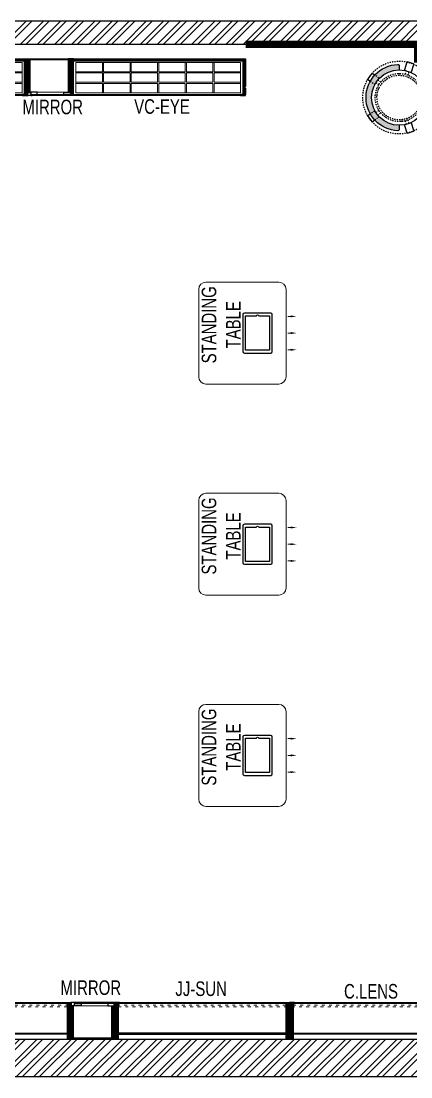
# Model space of a CAD drawing. Header units: feet. Extents: x 9724558 to 9740498, y -5935637 to -5928387.
# Drawn here: x 9732537 to 9735212, y -5935637 to -5928387 of the extents above; entities that cross this region are included whole.
import ezdxf

# ---------------------------------------------------------------- set-up
doc = ezdxf.new("R2010")
doc.units = ezdxf.units.FT
doc.header["$LTSCALE"] = 33
doc.header["$MEASUREMENT"] = 0
doc.linetypes.add('ACAD_ISO03W100', pattern=[30, 12, -18])
doc.linetypes.add('DASHDOT2', pattern=[0.5, 0.25, -0.125, 0, -0.125])
doc.layers.add('A-WALL', color=1, linetype='Continuous')
for name, color, linetype, lineweight in [('A-WALL HATCH', 251, 'Continuous', 0), ('HATCH', 9, 'Continuous', 9), ('LENS-TEXT', 31, 'Continuous', 5), ('LENS_DIMENSION', 193, 'Continuous', 0), ('LENS_TEXT', 31, 'Continuous', 5), ('LK-FF&E FLOOR', 1, 'Continuous', 9), ('LK-FF&E WALL', 1, 'Continuous', 9), ('LK-MIRROR', 133, 'Continuous', 13), ('LN-ELEVATION-1', 81, 'Continuous', 25), ('LN-ELEVATION-2', 103, 'Continuous', 20), ('LN-ELEVATION-3', 125, 'Continuous', 18), ('LN-ELEVATION-4', 145, 'Continuous', 13), ('LN-HATCH', 251, 'Continuous', 0), ('PLANO-TXT', 252, 'Continuous', 5)]:
    doc.layers.add(name, color=color, linetype=linetype, lineweight=lineweight)
doc.styles.add('LK TXT', font='GILC____.TTF', dxfattribs={"height": 100})
pattern_1 = [(45, (7858054.083674966, 3504049.203216764), (-4.490128060534575, 4.490128060534575), [])]

# ---------------------------------------------------------------- blocks, each defined once
blk = doc.blocks.new('A$Cbb8c257c')
at = {"layer": 'A-WALL HATCH'}
h = blk.add_hatch(dxfattribs=at)
h.set_pattern_fill('ANSI32', color=256, scale=222)
h.set_pattern_definition([(45, (-3278488.334287358, 5454299.47545202), (-58.86663953378008, 58.86663953378008), []), (45, (-3278449.089861068, 5454299.47545202), (-58.86663953378008, 58.86663953378008), [])])
h.paths.add_polyline_path([(0, -260), (-200, -260), (-200, -3510), (0, -3510)])
h.paths.add_polyline_path([(-800, 0), (-4440, 0), (-4440, -160), (-800, -160)])
h.paths.add_polyline_path([(-5240, 0), (-13130, 0), (-13130, -160), (-5240, -160)])
h.paths.add_polyline_path([(-13920, -6990.000000000931), (-13920, -7250), (0, -7250), (0, -3770), (-200, -3770), (-200, -6990)])
at = {"layer": 'A-WALL'}
for p, q in [((-5240, 0), (-13130, 0)), ((-13920, -6990), (-200, -6990)), ((0, -7250), (-13920, -7250))]:
    blk.add_line(p, q, dxfattribs=at)
blk.add_lwpolyline([(-200, -6990), (-200, -3770), (-650, -3770), (-650, -3510), (-200, -3510), (-200, -260), (-800, -260), (-800, -160), (-4440, -160), (-4440, -260), (-5240, -260), (-5240, -160), (-13130, -160), (-13130, -260), (-13920, -260), (-13920, 0)], dxfattribs=at)
blk = doc.blocks.new('JJ SH 1200')
at = {"layer": 'LN-HATCH', "ltscale": 0.5}
h = blk.add_hatch(dxfattribs=at)
h.set_pattern_fill('ANSI31', color=256, scale=2)
h.set_pattern_definition([(45, (4097187.330767878, 1708800.267299229), (-4.490128060534575, 4.490128060534575), [])])
h.paths.add_polyline_path([(792.0591651862488, 220), (792.0591651862488, 30), (786.0591651862486, 30), (786.0591651862486, 20), (792.0591651862488, 20), (792.0591651862488, -24), (767.0591651862488, -24), (767.0591651862488, 220)])
h.paths.add_polyline_path([(-382.9408348137513, 180), (767.0591651862488, 180), (767.0591651862488, 186), (-382.9408348137513, 186)])
h.paths.add_polyline_path([(757.0591651862486, -24), (757.0591651862486, -30), (792.0591651862488, -30), (792.0591651862488, -24)])
h.paths.add_polyline_path([(-407.9408348137512, 220), (-407.9408348137512, 30), (-401.9408348137512, 30), (-401.9408348137512, 20), (-407.9408348137512, 20), (-407.9408348137512, -24), (-382.9408348137513, -24), (-382.9408348137513, 220)])
h.paths.add_polyline_path([(-372.9408348137513, -24), (-372.9408348137513, -30), (-407.9408348137512, -30), (-407.9408348137512, -24)])
at = {"layer": 'LN-ELEVATION-1', "ltscale": 0.5}
for points in [[(-407.9408348137512, 220), (-407.9408348137512, 30), (-401.9408348137512, 30), (-401.9408348137512, 20), (-407.9408348137512, 20), (-407.9408348137512, -24), (-382.9408348137513, -24), (-382.9408348137513, 220)], [(792.0591651862488, 220), (792.0591651862488, 30), (786.0591651862486, 30), (786.0591651862486, 20), (792.0591651862488, 20), (792.0591651862488, -24), (767.0591651862488, -24), (767.0591651862488, 220)], [(-382.9408348137513, 180), (767.0591651862488, 180), (767.0591651862488, 186), (-382.9408348137513, 186)], [(-372.9408348137513, -24), (-372.9408348137513, -30), (-407.9408348137512, -30), (-407.9408348137512, -24)], [(757.0591651862486, -24), (757.0591651862486, -30), (792.0591651862488, -30), (792.0591651862488, -24)]]:
    blk.add_lwpolyline(points, close=True, dxfattribs=at)
at = {"layer": 'LN-ELEVATION-3', "ltscale": 0.5}
for p, q in [((767.0591651862488, 220), (-382.9408348137513, 220)), ((757.0591651862486, -24), (-372.9408348137513, -24)), ((-372.9408348137513, -30), (757.0591651862486, -30))]:
    blk.add_line(p, q, dxfattribs=at)
at = {"layer": 'LN-ELEVATION-4', "linetype": 'ACAD_ISO03W100', "ltscale": 0.05}
blk.add_lwpolyline([(767.0591651862488, 0), (-382.9408348137513, 0), (-382.9408348137513, -12), (767.0591651862488, -12)], close=True, dxfattribs=at)
blk = doc.blocks.new('MIRROR')
at = {"layer": 'LN-HATCH', "ltscale": 0.5}
h = blk.add_hatch(dxfattribs=at)
h.set_pattern_fill('ANSI31', color=256, scale=2)
h.set_pattern_definition([(45, (4060433.741624544, 1708720.786904081), (-4.490128060534575, 4.490128060534575), [])])
h.paths.add_polyline_path([(212.944788963403, 101.3407590774622), (230.944788963403, 101.3407590774622), (230.944788963403, -127.6592409225377), (212.944788963403, -127.6592409225377)])
h.paths.add_polyline_path([(230.944788963403, 95.34075907746227), (494.9447889634027, 95.34075907746227), (494.9447889634027, 101.3407590774622), (230.944788963403, 101.3407590774622)])
h.paths.add_polyline_path([(512.9447889634027, 101.3407590774622), (494.9447889634027, 101.3407590774622), (494.9447889634027, -127.6592409225377), (512.9447889634027, -127.6592409225377)])
at = {"layer": 'Defpoints'}
blk.add_lwpolyline([(512.9447889634027, 101.3407590774622), (212.944788963403, 101.3407590774622), (212.944788963403, -148.6592409225377), (512.9447889634027, -148.6592409225377)], close=True, dxfattribs=at)
at = {"layer": 'LN-ELEVATION-1'}
for points in [[(212.944788963403, 101.3407590774622), (230.944788963403, 101.3407590774622), (230.944788963403, -127.6592409225377), (212.944788963403, -127.6592409225377)], [(230.944788963403, 95.34075907746227), (494.9447889634027, 95.34075907746227), (494.9447889634027, 101.3407590774622), (230.944788963403, 101.3407590774622)], [(512.9447889634027, 101.3407590774622), (494.9447889634027, 101.3407590774622), (494.9447889634027, -127.6592409225377), (512.9447889634027, -127.6592409225377)], [(259.944788963403, -141.6592409225377), (259.944788963403, -127.6592409225377), (214.944788963403, -127.6592409225377), (214.944788963403, -148.6592409225377), (223.944788963403, -148.6592409225377), (223.944788963403, -147.1592409225377), (216.444788963403, -147.1592409225377), (216.444788963403, -141.6592409225377)], [(442.944788963403, -141.6592409225377), (442.944788963403, -127.6592409225377), (487.9447889634028, -127.6592409225377), (487.9447889634028, -148.6592409225377), (478.9447889634026, -148.6592409225377), (478.9447889634026, -147.1592409225377), (486.4447889634027, -147.1592409225377), (486.4447889634027, -141.6592409225377)], [(504.944788963403, -148.6592409225377), (504.944788963403, -147.1592409225377), (509.444788963403, -147.1592409225377), (509.444788963403, -129.1592409225377), (487.9447889634028, -129.1592409225377), (487.9447889634028, -127.6592409225377), (510.9447889634028, -127.6592409225377), (510.9447889634028, -148.6592409225377)]]:
    blk.add_lwpolyline(points, close=True, dxfattribs=at)
at = {"layer": 'LN-ELEVATION-2', "color": 4, "lineweight": 0}
blk.add_lwpolyline([(216.444788963403, -141.6592409225377), (486.4447889634027, -141.6592409225377), (486.4447889634027, -147.1592409225377), (216.444788963403, -147.1592409225377)], close=True, dxfattribs=at)
at = {"layer": 'LN-ELEVATION-2'}
blk.add_lwpolyline([(259.944788963403, -141.6592409225377), (442.944788963403, -141.6592409225377), (442.944788963403, -127.6592409225377), (259.944788963403, -127.6592409225377)], close=True, dxfattribs=at)
at = {"layer": 'LN-ELEVATION-4', "ltscale": 0.5}
blk.add_line((478.9447889634026, -148.6592409225377), (223.944788963403, -148.6592409225377), dxfattribs=at)
blk = doc.blocks.new('VC HD 1200')
at = {"layer": 'LN-HATCH', "ltscale": 0.5}
h = blk.add_hatch(dxfattribs=at)
h.set_pattern_fill('ANSI31', color=256, scale=2)
h.set_pattern_definition([(45, (3760859.752907088, 1795248.935917533), (-4.490128060534575, 4.490128060534575), [])])
h.paths.add_polyline_path([(-1200, 250), (-1200, 60), (-1194, 60), (-1194, 50), (-1200, 50), (-1200, 6), (-1182, 6), (-1182, 250)])
h = blk.add_hatch(dxfattribs=at)
h.set_pattern_fill('ANSI31', color=256, scale=2)
h.set_pattern_definition(pattern_1)
h.paths.add_polyline_path([(0, 250), (0, 60), (-6, 60), (-6, 50), (0, 50), (0, 6), (-18, 6), (-18, 250)])
h = blk.add_hatch(dxfattribs=at)
h.set_pattern_fill('ANSI31', color=256, scale=2)
h.set_pattern_definition([(45, (7858047.083674965, 3504049.203216764), (-4.490128060534575, 4.490128060534575), [])])
h.paths.add_polyline_path([(-1165, 6), (-1165, 0), (-1200, 0), (-1200, 6)])
h = blk.add_hatch(dxfattribs=at)
h.set_pattern_fill('ANSI31', color=256, scale=2)
h.set_pattern_definition(pattern_1)
h.paths.add_polyline_path([(-28, 6), (-28, 0), (0, 0), (0, 6)])
at = {"layer": 'LN-ELEVATION-1', "ltscale": 0.5}
for points in [[(-1200, 250), (-1200, 60), (-1194, 60), (-1194, 50), (-1200, 50), (-1200, 6), (-1182, 6), (-1182, 250)], [(-18, 238), (-1182, 238), (-1182, 244), (-18, 244)], [(0, 250), (0, 60), (-6, 60), (-6, 50), (0, 50), (0, 6), (-18, 6), (-18, 250)], [(-1165, 6), (-1165, 0), (-1200, 0), (-1200, 6)], [(-35, 6), (-35, 0), (0, 0), (0, 6)]]:
    blk.add_lwpolyline(points, close=True, dxfattribs=at)
at = {"layer": 'LN-ELEVATION-3', "ltscale": 0.5}
for p, q in [((-1182, 250), (-18, 250)), ((-1165, 6), (-35, 6)), ((-35, 0), (-1165, 0))]:
    blk.add_line(p, q, dxfattribs=at)
for points in [[(-1165.000000000465, 226), (-35, 226), (-35, 18), (-1165.000000000465, 18)], [(-1165.000000000465, 226), (-983.3333333334886, 226), (-983.3333333334886, 162), (-1165.000000000465, 162)], [(-975.3333333334886, 226), (-793.6666666665112, 226), (-793.6666666665112, 162), (-975.3333333334886, 162)], [(-785.6666666665112, 226), (-603.9999999995342, 226), (-603.9999999995342, 162), (-785.6666666665112, 162)], [(-595.9999999995342, 226), (-414.3333333325572, 226), (-414.3333333325572, 162), (-595.9999999995342, 162)], [(-406.3333333325572, 226), (-224.6666666655801, 226), (-224.6666666655801, 162), (-406.3333333325572, 162)], [(-216.6666666655801, 226), (-34.99999999860302, 226), (-34.99999999860302, 162), (-216.6666666655801, 162)], [(-1165.000000000465, 90), (-983.3333333334886, 90), (-983.3333333334886, 154), (-1165.000000000465, 154)], [(-975.3333333334886, 154), (-793.6666666665112, 154), (-793.6666666665112, 90), (-975.3333333334886, 90)], [(-785.6666666665112, 154), (-603.9999999995342, 154), (-603.9999999995342, 90), (-785.6666666665112, 90)], [(-595.9999999995342, 154), (-414.3333333325572, 154), (-414.3333333325572, 90), (-595.9999999995342, 90)], [(-406.3333333325572, 154), (-224.6666666655801, 154), (-224.6666666655801, 90), (-406.3333333325572, 90)], [(-216.6666666655801, 154), (-34.99999999860302, 154), (-34.99999999860302, 90), (-216.6666666655801, 90)], [(-1165.000000000465, 82), (-983.3333333334886, 82), (-983.3333333334886, 18), (-1165.000000000465, 18)], [(-975.3333333334886, 82), (-793.6666666665112, 82), (-793.6666666665112, 18), (-975.3333333334886, 18)], [(-785.6666666665112, 82), (-603.9999999995342, 82), (-603.9999999995342, 18), (-785.6666666665112, 18)], [(-595.9999999995342, 82), (-414.3333333325572, 82), (-414.3333333325572, 18), (-595.9999999995342, 18)], [(-406.3333333325572, 82), (-224.6666666655801, 82), (-224.6666666655801, 18), (-406.3333333325572, 18)], [(-216.6666666655801, 82), (-34.99999999860302, 82), (-34.99999999860302, 18), (-216.6666666655801, 18)]]:
    blk.add_lwpolyline(points, close=True, dxfattribs=at)
blk = doc.blocks.new('Standing Table 700X600')
at = {"layer": 'LN-ELEVATION-1', "linetype": 'ByBlock', "lineweight": -2}
for p, q in [((-114.7243699021637, -32.29984612949194), (-114.7243699021637, -12)), ((0, -32.29984612949194), (0, -12)), ((114.7243699021637, -32.29984612949194), (114.7243699021637, -12))]:
    blk.add_line(p, q, dxfattribs=at)
at = {"layer": 'LN-ELEVATION-1'}
for points in [[(-127.25, 94.49999999997087), (126.75, 94.49999999997087, 0.4142135623713902), (136.75, 104.4999999999709), (136.75, 286.4999999999709, 0.4142135623713902), (126.75, 296.4999999999709), (-127.25, 296.4999999999709, 0.4142135623713902), (-137.25, 286.4999999999709), (-137.25, 104.4999999999709, 0.4142135623713902)], [(117.25, 185.9606079858495), (117.25, 113.5), (-117.75, 113.5), (-117.75, 277.5), (117.25, 277.5), (117.25, 205.0393920141796, 0.3275382217372251), (118.6499999994412, 203.1315136115008, -0.733799385757267), (118.6500000001397, 187.868486388732, 0.3275382217372252)]]:
    blk.add_lwpolyline(points, format="xyb", close=True, dxfattribs=at)
at = {"layer": 'LN-ELEVATION-1', "linetype": 'ByBlock', "lineweight": -2}
for points in [[(-108.0577032342553, -32.29984612949194), (-121.3910365682095, -32.29984612949194), (-114.7243699021637, -72.29984612949193)], [(6.666666666977107, -32.29984612949194), (-6.666666666045784, -32.29984612949194), (0, -72.29984612949193)], [(121.3910365691408, -32.29984612949194), (108.0577032361179, -32.29984612949194), (114.7243699021637, -72.29984612949193)]]:
    blk.add_solid(points, dxfattribs=at)
at = {"layer": 'LN-ELEVATION-2'}
blk.add_lwpolyline([(-300, 0), (300, 0, 0.4142135623725836), (350, 50), (350, 550, 0.4142135623725836), (300, 600), (-300, 600, 0.4142135623725837), (-350, 550), (-350, 50, 0.4142135623725836)], format="xyb", close=True, dxfattribs=at)
at = {"layer": 'LENS-TEXT', "color": 7, "linetype": 'Continuous', "ltscale": 3, "insert": (56.76527249882929, 445.9141869283921), "char_height": 100, "width": 783.9636358173434, "attachment_point": 5, "style": 'LK TXT'}
blk.add_mtext('STANDING TABLE', dxfattribs=at)
blk = doc.blocks.new('DR STOOL')
at = {"layer": 'HATCH'}
h = blk.add_hatch(dxfattribs=at)
h.set_pattern_fill('ANSI36', color=250, angle=-90.00000000000001)
h.set_pattern_definition([(315, (-227.8099174643867, 917.3997257252777), (6.173926083235043, -1.683798022700468), [7.9375, -1.587499999999999, 0, -1.587499999999999])])
edge = h.paths.add_edge_path()
edge.add_line((-190.0000000041909, 4.511094e-10), (-218.6899174675346, 4.511094e-10))
edge.add_arc((-218.6899174670689, 9.120000000388245), 9.119999999940092, 177.6119845363388, 269.9999999996136, ccw=False)
edge.add_arc((-1.8626451e-09, 3.565219e-10), 228.000000002257, 2.3880154632688004, 177.6119845367313, ccw=False)
edge.add_arc((218.6899174633436, 9.120000000497384), 9.120000000051716, -90.00000000034493, 2.3880154629299, ccw=False)
edge.add_line((218.6899174633436, 4.511094e-10), (190, 4.511094e-10))
edge.add_arc((-1.8626451e-09, 4.511094e-10), 190.000000001979, -1.27e-14, 180)
at = {"layer": 'LN-ELEVATION-1', "color": 1, "ltscale": 100}
for p, q in [((-165.2704676063731, 189.0243927398114), (-165.9069543029182, 185.0820035930228)), ((-165.9069543029182, 185.0820035930228), (-153.8003208162263, 168.3135803133482)), ((-128.6221585394814, 215.4841044476634), (-165.2704676063731, 189.0243927398114)), ((-124.7228340068832, 214.8545704018979), (-128.6221585394814, 215.4841044476634)), ((-112.6981821293011, 198.1996966340157), (-124.7228340068832, 214.8545704018979)), ((124.7553772013634, 214.9803744515593), (112.5488144652918, 198.2845540212292)), ((128.7014972954057, 215.5933048763618), (124.7553772013634, 214.9803744515593)), ((128.7014972954057, 215.5933048763618), (124.7553772013634, 214.9803744515593)), ((165.1911288509145, 188.915192311113), (128.7014972954057, 215.5933048763618)), ((165.1911288509145, 188.915192311113), (128.7014972954057, 215.5933048763618)), ((153.6734594982117, 168.4294150282658), (165.7973639420234, 185.0121775862135)), ((165.7973639420234, 185.0121775862135), (165.1911288509145, 188.915192311113)), ((165.7973639420234, 185.0121775862135), (165.1911288509145, 188.915192311113)), ((-242.9550312487409, -52.24013893969095), (-244.7482102331705, -55.75945052818861)), ((-244.7482102331705, -55.75945052818861), (-230.7800458371639, -98.74904560100549)), ((-191.2928382232785, -35.45407700946089), (-242.9550312487409, -52.24013893969095)), ((-187.9259491492994, -37.1695928365807), (-191.2928382232785, -35.45407700946089)), ((-184.1424400564283, -48.81403796559607), (-187.9259491492994, -37.1695928365807)), ((-173.8639617776498, -80.4479453730819), (-177.8421125086024, -68.2044548037811)), ((177.6922140880488, -68.56540505095472), (173.8739495249465, -80.1985000452405)), ((188.0651108901948, -36.96233201187715), (184.0504167033359, -49.19388854173303)), ((191.3981811110861, -35.27656588272658), (188.0651108901948, -36.96233201187715)), ((243.0100176925771, -52.21682526778022), (191.3981811110861, -35.27656588272658)), ((230.715890809428, -98.7280946081737), (244.8123673382215, -55.78040257930116)), ((244.8123673382215, -55.78040257930116), (243.0100176925771, -52.21682526778022)), ((-230.7800458371639, -98.74904560100549), (-227.2218665438704, -100.5620286722478)), ((-227.2218665438704, -100.5620286722478), (-175.5596735184081, -83.7759667420105)), ((-175.5596735184081, -83.7759667420105), (-173.8639617776498, -80.4479453730819)), ((173.8739495249465, -80.1985000452405), (175.5794035866856, -83.5704969359358)), ((175.5794035866856, -83.5704969359358), (227.1912401677109, -100.5107563209894)), ((227.1912401677109, -100.5107563209894), (230.715890809428, -98.7280946081737)), ((-22.72193054761737, -190.2142363802995), (-25.39390889601782, -192.886214728569)), ((-25.39390889601782, -192.886214728569), (-25.39390889601782, -247.2070584567482)), ((-10.47823652112856, -190.2142363802995), (-22.72193054761737, -190.2142363802995)), ((22.78362171910703, -190.2142363802995), (9.910054048988968, -190.2142363802995)), ((25.42475448176265, -192.8553691428751), (22.78362171910703, -190.2142363802995)), ((25.42475448176265, -247.1762128710543), (25.42475448176265, -192.8553691428751)), ((-25.39390889601782, -247.2070584567482), (-22.60096735274419, -250)), ((-22.60096735274419, -250), (22.60096735274419, -250)), ((22.60096735274419, -250), (25.42475448176265, -247.1762128710543))]:
    blk.add_line(p, q, dxfattribs=at)
at = {"layer": 'LN-ELEVATION-1', "linetype": 'DASHDOT2'}
for p, q in [((-153.8003208162263, 168.3135803133482), (-134.1093360339291, 141.0403694751003)), ((-130.4219571123831, 140.4450534014686), (-119.9844727469608, 147.9808124662595)), ((-119.9844727469608, 147.9808124662595), (-105.3687285655178, 126.9741353208374)), ((-92.92521573789418, 170.8129362839827), (-112.6981821293011, 198.1996966340157)), ((-103.4542870586738, 159.9154408004979), (-93.52748446213081, 167.0824927485227)), ((-88.15393704269081, 139.4771787207864), (-103.4542870586738, 159.9154408004979)), ((-93.52748446213081, 167.0824927485227), (-92.92521573789418, 170.8129362839827)), ((103.6608748426661, 159.8406005539291), (88.19885099539533, 139.4487815762331)), ((112.5488144652918, 198.2845540212292), (92.69529851106927, 171.1294289919315)), ((92.69529851106927, 171.1294289919315), (93.26858203159645, 167.4385604566923)), ((93.26858203159645, 167.4385604566923), (103.6608748426661, 159.8406005539291)), ((105.4096150295809, 126.94019481352), (120.1194891873747, 147.8074627162714)), ((120.1194891873747, 147.8074627162714), (130.0033113472163, 140.5812532722048)), ((133.7372852512635, 141.1612321265929), (153.6734594982117, 168.4294150282658)), ((-134.1093360339291, 141.0403694751003), (-130.4219571123831, 140.4450534014686)), ((130.0033113472163, 140.5812532722048), (133.7372852512635, 141.1612321265929)), ((-159.954806596972, -40.49024384317454), (-184.1424400564283, -48.81403796559607)), ((-177.8421125086024, -68.2044548037811), (-153.4148110738024, -60.73628028803068)), ((153.3006618716754, -61.02382378749462), (177.6922140880488, -68.56540505095472)), ((184.0504167033359, -49.19388854173303), (159.8786162491887, -40.79004861696012)), ((-10.92024635523557, -164.6382343793375), (-10.47823652112856, -190.2142363802995)), ((9.910054048988968, -190.2142363802995), (10.35584833659231, -164.674698740353))]:
    blk.add_line(p, q, dxfattribs=at)
at = {"layer": 'LN-ELEVATION-1', "color": 1, "ltscale": 100}
blk.add_lwpolyline([(-190.0000000023283, 0), (-218.6899174656719, 0, -0.4264743413925903), (-227.8019973598421, 9.5, -0.959166304662544), (227.8019973593764, 9.5, -0.4264743413925903), (218.6899174647406, 0), (190.0000000013969, 0)], format="xyb", dxfattribs=at)
at = {"layer": 'LN-ELEVATION-1', "linetype": 'DASHDOT2'}
for radius in [250, 165, 153]:
    blk.add_circle((0, 0), radius, dxfattribs=at)
at = {"layer": 'LN-ELEVATION-1', "color": 1, "ltscale": 100}
blk.add_circle((0, 0), 190, dxfattribs=at)

msp = doc.modelspace()

# ---------------------------------------------------------------- linework, layer by layer
at = {"layer": 'LK-MIRROR', "linetype": 'ACAD_ISO03W100', "ltscale": 0.05, "const_width": 50}
msp.add_lwpolyline([(9736647.728615249, -5928547.12234189), (9736057.728615249, -5928547.12234189), (9736057.728615249, -5928647.12234189), (9735257.72861525, -5928647.12234189), (9735257.72861525, -5928547.12234189), (9734077.728615249, -5928547.12234189)], dxfattribs=at)

# ---------------------------------------------------------------- block references
at = {"layer": 'LENS_DIMENSION'}
msp.add_blockref('A$Cbb8c257c', (9740497.728615249, -5928387.122341889), dxfattribs=at)
at = {"layer": 'LK-FF&E FLOOR'}
for name, p, rotation in [('DR STOOL', (9735131.728615247, -5928912.122341889), 89.99999999999999), ('Standing Table 700X600', (9734355.228615249, -5930529.293375573), 90), ('Standing Table 700X600', (9734355.228615249, -5931979.293375572), 90), ('Standing Table 700X600', (9734355.228615249, -5933429.293375573), 90)]:
    msp.add_blockref(name, p, dxfattribs=dict(at, rotation=rotation))
at = {"layer": 'LK-FF&E WALL', "xscale": -1}
for name, p in [('VC HD 1200', (9731377.72861525, -5928897.12234189)), ('MIRROR', (9733090.673404215, -5928748.42800217)), ('VC HD 1200', (9732877.728615249, -5928897.12234189))]:
    msp.add_blockref(name, p, dxfattribs=at)
at = {"layer": 'LK-FF&E WALL', "xscale": -1, "rotation": 180}
for p in [(9732085.66945007, -5935157.122341878), (9734785.669450069, -5935157.122341893)]:
    msp.add_blockref('JJ SH 1200', p, dxfattribs=at)
at = {"layer": 'LK-FF&E WALL', "rotation": 180}
for name, p in [('MIRROR', (9733390.673404219, -5935275.781582799)), ('JJ SH 1200', (9733969.787780443, -5935157.122341893))]:
    msp.add_blockref(name, p, dxfattribs=at)

# ---------------------------------------------------------------- texts
at = {"layer": 'LENS_TEXT', "linetype": 'Continuous', "ltscale": 3, "char_height": 100, "width": 324.4738372093023, "attachment_point": 5, "style": 'LK TXT'}
for insert in [(9732753.284632972, -5928977.450276642, -23744.04052932372), (9733014.872064369, -5935025.008847234, -23744.04052932372)]:
    msp.add_mtext('{\\C7;MIRROR}', dxfattribs=dict(at, insert=insert))
at = {"layer": 'PLANO-TXT', "linetype": 'Continuous', "ltscale": 3, "char_height": 100, "width": 149.546511627907, "attachment_point": 5, "style": 'LK TXT'}
for s, insert in [('VC-EYE', (9733503.613211555, -5928974.191121516, -23744.04052932372)), ('JJ-SUN', (9733771.911139408, -5935032.293099287, -23744.04052932372)), ('C.LENS', (9734937.941168759, -5935050.053562267, -23744.04052932372))]:
    msp.add_mtext(s, dxfattribs=dict(at, insert=insert))

doc.saveas('drawing.dxf')
